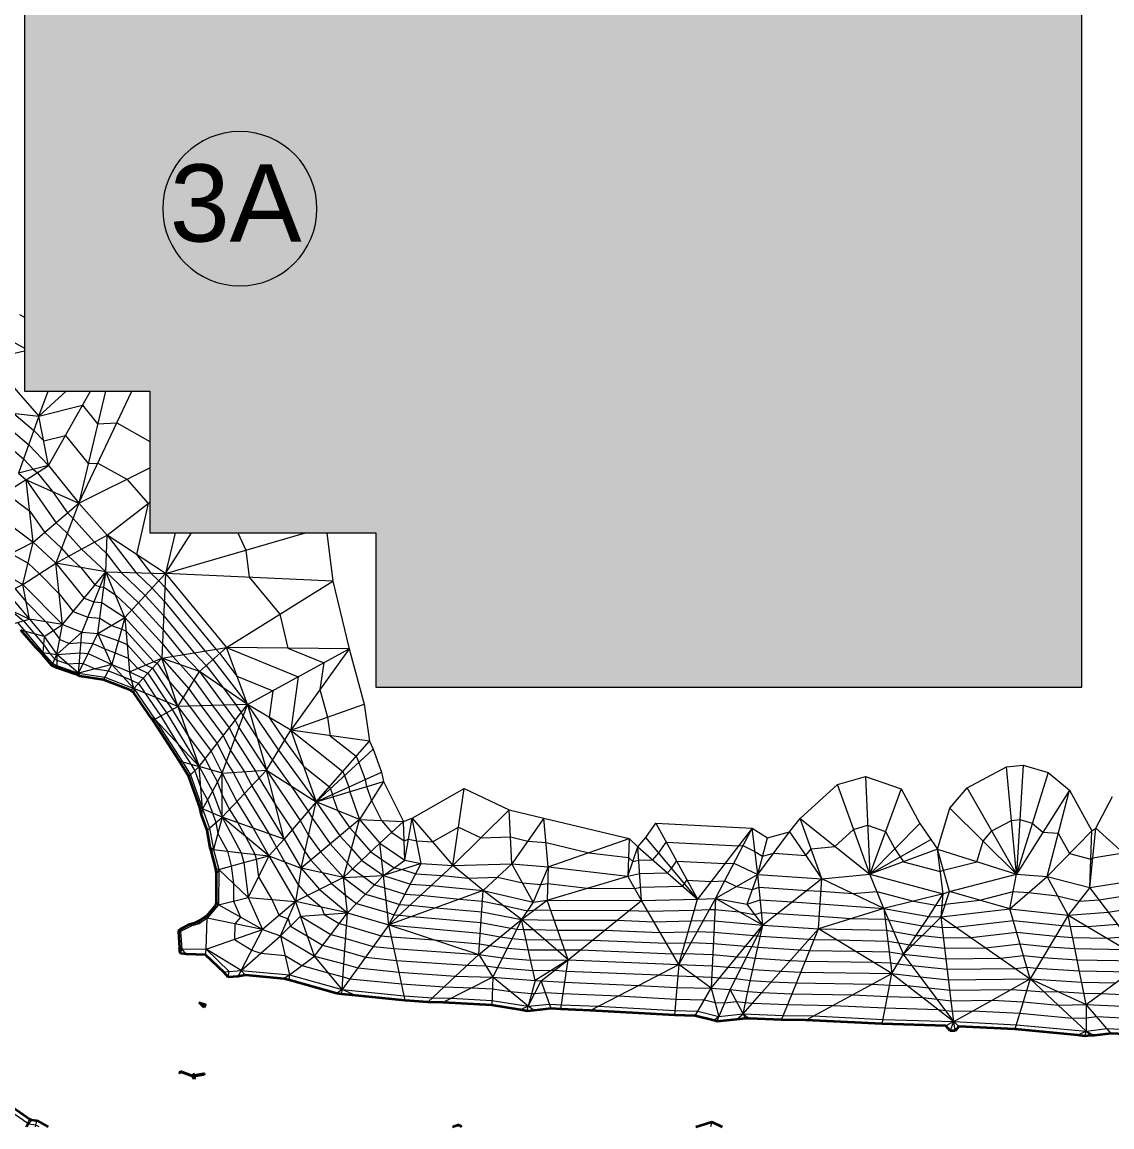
# Model space of a CAD drawing. Header units: millimetres. Extents: x -340184 to 563611, y -309449 to 515683.
# Drawn here: x 12269 to 181841, y -309449 to -137615 of the extents above; entities that cross this region are included whole.
import ezdxf

# ---------------------------------------------------------------- set-up
doc = ezdxf.new("R2010")
doc.units = ezdxf.units.MM
for name, color, linetype, lineweight in [('A-ANNO-NOTE', 131, 'Continuous', 9), ('A-DETL-GENF', 92, 'Continuous', 9), ('A-DETL-THIN', 151, 'Continuous', 9), ('C-TOPO', 7, 'Continuous', 9), ('C-TOPO-FOLD', 70, 'Continuous', 9), ('C-TOPO-MAJR', 7, 'Continuous', 35), ('C-TOPO-MINR', 7, 'Continuous', 9)]:
    doc.layers.add(name, color=color, linetype=linetype, lineweight=lineweight)
doc.styles.add('Arial', font='arial.ttf', dxfattribs={"height": 12000})

# ---------------------------------------------------------------- blocks, each defined once
blk = doc.blocks.new('tag ten be - tag ten be-1891504-BỐ TRÍ PHAO BÈ PA3')
at = {"layer": 'A-ANNO-NOTE'}
for start, end in [(360, 180), (180, 360)]:
    blk.add_arc((0, 0), 4, start, end, dxfattribs=at)

msp = doc.modelspace()

# ---------------------------------------------------------------- hatches: boundary and pattern name
at = {"layer": 'A-DETL-GENF'}
msp.add_hatch(color=8, dxfattribs=at).paths.add_polyline_path([(67299, -241041), (177171, -241041), (177171, -93041), (104939, -93041), (104939, -131025), (12644, -131025), (12644, -195043), (32159, -195043), (32159, -217041), (67299, -217041), (67299, -231959)])

# ---------------------------------------------------------------- linework, layer by layer
at = {"layer": 'A-DETL-THIN'}
for p, q in [((177171, -241041), (177171, -93041)), ((12644, -131025), (12644, -195043)), ((12644, -195043), (32159, -195043)), ((32159, -195043), (32159, -217041)), ((32159, -217041), (67299, -217041)), ((67299, -217041), (67299, -241041)), ((67299, -241041), (177171, -241041))]:
    msp.add_line(p, q, dxfattribs=at)
at = {"layer": 'C-TOPO'}
for p, q in [((7097, -190016), (12644, -188743)), ((14895, -198926), (16317, -195043)), ((19119, -195043), (14895, -198926)), ((16372, -206579), (22890, -195043)), ((25241, -195043), (21083, -212413)), ((21083, -212413), (29331, -195043)), ((-838, -197104), (14895, -198926)), ((14895, -198926), (11729, -207792)), ((16372, -206579), (14895, -198926)), ((16372, -206579), (11729, -207792)), ((12926, -208825), (16372, -206579)), ((21083, -212413), (32159, -206921)), ((12926, -208825), (6431, -212841)), ((14003, -218487), (12926, -208825)), ((12926, -208825), (21083, -212413)), ((14003, -218487), (21083, -212413)), ((21083, -212413), (17503, -221781)), ((25516, -217438), (32159, -212265)), ((17503, -221781), (25516, -217438)), ((25298, -223114), (25516, -217438)), ((34608, -223365), (25516, -217438)), ((34608, -223365), (38636, -217041)), ((34608, -223365), (56345, -217041)), ((6989, -222083), (14003, -218487)), ((12402, -225098), (14003, -218487)), ((12402, -225098), (17503, -221781)), ((18555, -231318), (17503, -221781)), ((25298, -223114), (17503, -221781)), ((18555, -231318), (25298, -223114)), ((25298, -223114), (21568, -232505)), ((24042, -232694), (25298, -223114)), ((28274, -230231), (25298, -223114)), ((25298, -223114), (34608, -223365)), ((28274, -230231), (34608, -223365)), ((34608, -223365), (33998, -236525)), ((60619, -224572), (34608, -223365)), ((12402, -225098), (9944, -226374)), ((13411, -230500), (12402, -225098)), ((44074, -234872), (60619, -224572)), ((24042, -232694), (28274, -230231)), ((28274, -230231), (26249, -237517)), ((28274, -230231), (28956, -238658)), ((18555, -231318), (13411, -230500)), ((15695, -233172), (18555, -231318)), ((17678, -235981), (18555, -231318)), ((17678, -235981), (21568, -232505)), ((21300, -235703), (21568, -232505)), ((22537, -235797), (24042, -232694)), ((26249, -237517), (24042, -232694)), ((33998, -236525), (44074, -234872)), ((39865, -238624), (44074, -234872)), ((47320, -243773), (44074, -234872)), ((63164, -235098), (44074, -234872)), ((47320, -243773), (63164, -235098)), ((63164, -235098), (54064, -247768)), ((28956, -238658), (33998, -236525)), ((31091, -239677), (33998, -236525)), ((36520, -244048), (33998, -236525)), ((39865, -238624), (33998, -236525)), ((36520, -244048), (39865, -238624)), ((47320, -243773), (39865, -238624)), ((36520, -244048), (33079, -242651)), ((47320, -243773), (36520, -244048)), ((39815, -253407), (47320, -243773)), ((43410, -254445), (47320, -243773)), ((54064, -247768), (47320, -243773)), ((47320, -243773), (50292, -253985)), ((54064, -247768), (65490, -243691)), ((34734, -245046), (36520, -244048)), ((36520, -244048), (39815, -253407)), ((50292, -253985), (54064, -247768)), ((66333, -249445), (54064, -247768)), ((54064, -247768), (58031, -258913)), ((58031, -258913), (66333, -249445)), ((58031, -258913), (66874, -250702)), ((43410, -254445), (39815, -253407)), ((43410, -254445), (50292, -253985)), ((50292, -253985), (43411, -261282)), ((53061, -264689), (50292, -253985)), ((50292, -253985), (58031, -258913)), ((58031, -258913), (68168, -254257)), ((166972, -270143), (165462, -253449)), ((168033, -253182), (166972, -270143)), ((43410, -254445), (41888, -257206)), ((43411, -261282), (43410, -254445)), ((58031, -258913), (68479, -255727)), ((68479, -255727), (64762, -261650)), ((143478, -254927), (144170, -270163)), ((171927, -254318), (166972, -270143)), ((79273, -268812), (81039, -256821)), ((144170, -270163), (139129, -256201)), ((149047, -256855), (144170, -270163)), ((166972, -270143), (159334, -256706)), ((175226, -257061), (166972, -270143)), ((171755, -270480), (175226, -257061)), ((58031, -258913), (53061, -264689)), ((55672, -269209), (58031, -258913)), ((64762, -261650), (58031, -258913)), ((88074, -260157), (79273, -268812)), ((88468, -268529), (88074, -260157)), ((166972, -270143), (156630, -259879)), ((50648, -267290), (43411, -261282)), ((53061, -264689), (43411, -261282)), ((64762, -261650), (55672, -269209)), ((62304, -270676), (64762, -261650)), ((64762, -261650), (71606, -261958)), ((71606, -261958), (67948, -265338)), ((71846, -267968), (71606, -261958)), ((71846, -267968), (72961, -261432)), ((74371, -268490), (72961, -261432)), ((72961, -261432), (79273, -268812)), ((93432, -261450), (88468, -268529)), ((94149, -269004), (93432, -261450)), ((110865, -262183), (117335, -274031)), ((136730, -270860), (133330, -261491)), ((133330, -261491), (144170, -270163)), ((151945, -262274), (144170, -270163)), ((94149, -269004), (106749, -264613)), ((106749, -264613), (106534, -270472)), ((117335, -274031), (109329, -264450)), ((125865, -262970), (117335, -274031)), ((120163, -273913), (125865, -262970)), ((126734, -270211), (125865, -262970)), ((126734, -270211), (131700, -263576)), ((126734, -270211), (128254, -264513)), ((131700, -263576), (136730, -270860)), ((178727, -263383), (171755, -270480)), ((178403, -272217), (179321, -262998)), ((178403, -272217), (178727, -263383)), ((179321, -262998), (187894, -270699)), ((53061, -264689), (50648, -267290)), ((67948, -265338), (62304, -270676)), ((68510, -270358), (67948, -265338)), ((106534, -270472), (108096, -265865)), ((108642, -274245), (108096, -265865)), ((108096, -265865), (117335, -274031)), ((144170, -270163), (153648, -264744)), ((154677, -266267), (144170, -270163)), ((155585, -273193), (154677, -266267)), ((156553, -272818), (154677, -266267)), ((154677, -266267), (166972, -270143)), ((46355, -266799), (50648, -267290)), ((46756, -268342), (50648, -267290)), ((50648, -267290), (47440, -273772)), ((50648, -267290), (55672, -269209)), ((68510, -270358), (71846, -267968)), ((55672, -269209), (54790, -274391)), ((62304, -270676), (55672, -269209)), ((74371, -268490), (68510, -270358)), ((69324, -278044), (74371, -268490)), ((79273, -268812), (69324, -278044)), ((84029, -272703), (79273, -268812)), ((88468, -268529), (84029, -272703)), ((91784, -274473), (88468, -268529)), ((94149, -269004), (91784, -274473)), ((94149, -269004), (93986, -274210)), ((62304, -270676), (54790, -274391)), ((62304, -270676), (68510, -270358)), ((62896, -276149), (62304, -270676)), ((68510, -270358), (62896, -276149)), ((69324, -278044), (68510, -270358)), ((93986, -274210), (106534, -270472)), ((108642, -274245), (106534, -270472)), ((126734, -270211), (120163, -273913)), ((125076, -274823), (126734, -270211)), ((127531, -278049), (126734, -270211)), ((136730, -270860), (127531, -278049)), ((136167, -278619), (136730, -270860)), ((146344, -275477), (136730, -270860)), ((146344, -275477), (144170, -270163)), ((165981, -275539), (166972, -270143)), ((165981, -275539), (171755, -270480)), ((175039, -276492), (171755, -270480)), ((84029, -272703), (69324, -278044)), ((83312, -282614), (84029, -272703)), ((89993, -277175), (84029, -272703)), ((155585, -273193), (146344, -275477)), ((153348, -276739), (155585, -273193)), ((155272, -276788), (156553, -272818)), ((155272, -276788), (155585, -273193)), ((165981, -275539), (156553, -272818)), ((178403, -272217), (175039, -276492)), ((187027, -283646), (178403, -272217)), ((47440, -273772), (54790, -274391)), ((54790, -274391), (49698, -278761)), ((52500, -279757), (54790, -274391)), ((62896, -276149), (54790, -274391)), ((89993, -277175), (93986, -274210)), ((91784, -274473), (89993, -277175)), ((97231, -283464), (93986, -274210)), ((97231, -283464), (108642, -274245)), ((114472, -284180), (108642, -274245)), ((120163, -273913), (114472, -284180)), ((114472, -284180), (117335, -274031)), ((120163, -273913), (119499, -287895)), ((127531, -278049), (120163, -273913)), ((127531, -278049), (125076, -274823)), ((55598, -276684), (62896, -276149)), ((57745, -282879), (62896, -276149)), ((62350, -284098), (62896, -276149)), ((146344, -275477), (136167, -278619)), ((149417, -282586), (146344, -275477)), ((146344, -275477), (147578, -285598)), ((169119, -286428), (165981, -275539)), ((175039, -276492), (169119, -286428)), ((177850, -290394), (175039, -276492)), ((175039, -276492), (187027, -283646)), ((55598, -276684), (52500, -279757)), ((57745, -282879), (55598, -276684)), ((69324, -278044), (64493, -284729)), ((70933, -285382), (69324, -278044)), ((69324, -278044), (83312, -282614)), ((83312, -282614), (89993, -277175)), ((89993, -277175), (85522, -286155)), ((97231, -283464), (89993, -277175)), ((92088, -286686), (89993, -277175)), ((119499, -287895), (127531, -278049)), ((122450, -288059), (127531, -278049)), ((125213, -288393), (127531, -278049)), ((149417, -282586), (153348, -276739)), ((149417, -282586), (155272, -276788)), ((156852, -289818), (155272, -276788)), ((155272, -276788), (169119, -286428)), ((127372, -288535), (136167, -278619)), ((132073, -288747), (136167, -278619)), ((147578, -285598), (136167, -278619)), ((79722, -285983), (83312, -282614)), ((83312, -282614), (85522, -286155)), ((97231, -283464), (92088, -286686)), ((93055, -286731), (97231, -283464)), ((96707, -286957), (97231, -283464)), ((147578, -285598), (149417, -282586)), ((154637, -289579), (149417, -282586)), ((108201, -287435), (114472, -284180)), ((114472, -284180), (114160, -287773)), ((119499, -287895), (114472, -284180)), ((177850, -290394), (187027, -283646)), ((141500, -288898), (147578, -285598)), ((146907, -289161), (147578, -285598)), ((147578, -285598), (152412, -289336)), ((163183, -289752), (169119, -286428)), ((169119, -286428), (168046, -289991)), ((173475, -290490), (169119, -286428)), ((169119, -286428), (177850, -290394))]:
    msp.add_line(p, q, dxfattribs=at)
at = {"layer": 'C-TOPO', "lineweight": 35}
for p, q in [((14352, -234829), (12088, -232185)), ((15328, -235806), (14352, -234829)), ((15414, -235898), (15328, -235806)), ((15697, -236280), (15414, -235898)), ((16915, -237662), (15697, -236280)), ((17667, -238040), (16915, -237662)), ((20357, -239003), (17667, -238040)), ((20878, -239151), (20357, -239003)), ((21228, -239364), (20878, -239151)), ((24951, -239924), (21228, -239364)), ((28974, -241481), (24951, -239924)), ((29648, -241918), (28974, -241481)), ((32296, -245751), (29648, -241918)), ((32599, -246205), (32296, -245751)), ((32715, -246332), (32599, -246205)), ((36709, -252490), (32715, -246332)), ((38224, -254954), (36709, -252490)), ((39912, -259698), (38224, -254954)), ((40191, -260901), (39912, -259698)), ((41062, -263295), (40191, -260901)), ((41549, -265974), (41062, -263295)), ((41679, -266462), (41549, -265974)), ((42400, -269239), (41679, -266462)), ((42541, -270124), (42400, -269239)), ((42529, -274553), (42541, -270124)), ((42422, -274946), (42529, -274553)), ((39982, -277281), (41008, -276608)), ((41008, -276608), (42422, -274946)), ((36954, -278640), (38364, -277915)), ((38364, -277915), (39261, -277660)), ((39261, -277660), (39982, -277281)), ((36657, -279120), (36683, -278887)), ((36838, -281597), (36657, -279120)), ((36683, -278887), (36954, -278640)), ((36758, -281803), (36838, -281597)), ((36939, -282494), (36758, -281803)), ((37799, -282590), (36939, -282494)), ((40831, -282663), (37799, -282590)), ((43715, -285413), (40831, -282663)), ((44355, -286144), (43715, -285413)), ((45832, -286038), (44355, -286144)), ((47014, -285856), (45832, -286038)), ((53040, -286400), (47014, -285856)), ((53852, -286652), (53040, -286400)), ((61230, -288693), (53852, -286652)), ((39824, -290122), (40613, -290335)), ((40603, -290879), (39824, -290122)), ((40613, -290335), (40612, -290351)), ((40612, -290351), (40840, -290424)), ((62017, -288822), (61230, -288693)), ((64170, -289002), (62017, -288822)), ((71899, -289786), (64170, -289002)), ((75414, -290026), (71899, -289786)), ((77734, -290095), (75414, -290026)), ((85355, -290526), (77734, -290095)), ((40840, -290424), (40603, -290879)), ((89841, -291227), (85355, -290526)), ((90865, -291462), (89841, -291227)), ((91924, -291327), (90865, -291462)), ((94617, -291059), (91924, -291327)), ((96078, -291149), (94617, -291059)), ((100676, -291340), (96078, -291149)), ((113786, -292084), (100676, -291340)), ((116989, -292157), (113786, -292084)), ((119953, -292911), (116989, -292157)), ((120435, -293081), (119953, -292911)), ((123427, -292726), (120435, -293081)), ((124812, -292569), (123427, -292726)), ((125421, -292572), (124812, -292569)), ((130435, -292798), (125421, -292572)), ((134206, -292858), (130435, -292798)), ((146101, -293438), (134206, -292858)), ((156011, -293753), (146101, -293438)), ((156683, -294499), (156011, -293753)), ((158005, -293836), (157472, -294494)), ((166758, -294267), (158005, -293836)), ((157472, -294494), (156683, -294499)), ((176530, -295165), (166758, -294267)), ((177661, -295353), (176530, -295165)), ((178496, -295224), (177661, -295353)), ((179132, -295225), (178496, -295224)), ((181743, -294909), (179132, -295225)), ((184876, -295064), (181743, -294909)), ((36711, -301120), (36892, -300771)), ((36999, -300950), (36711, -301120)), ((36892, -300771), (38752, -301439)), ((38859, -301618), (36999, -300950)), ((38752, -301439), (39154, -301182)), ((39056, -302040), (38859, -301618)), ((39154, -301581), (39056, -302040)), ((39120, -301379), (40555, -301157)), ((39154, -301182), (39120, -301379)), ((40538, -301366), (39154, -301581)), ((40660, -301141), (40538, -301366)), ((40555, -301157), (40660, -301141)), ((9665, -305609), (13488, -308229)), ((13488, -308229), (13662, -308355)), ((13662, -308355), (14565, -308476)), ((14565, -308476), (16302, -309449)), ((79260, -309449), (80215, -309063)), ((80215, -309063), (80622, -309449)), ((117126, -309449), (119591, -308645)), ((119591, -308645), (121200, -309449))]:
    msp.add_line(p, q, dxfattribs=at)
at = {"layer": 'C-TOPO-FOLD'}
for p, q in [((7486, -227650), (13411, -230500)), ((11175, -231116), (13411, -230500)), ((15695, -233172), (12088, -232185)), ((15695, -233172), (15519, -235654)), ((15519, -235654), (14352, -234829)), ((15328, -235806), (15519, -235654)), ((15519, -235654), (15414, -235898)), ((15519, -235654), (17678, -235981)), ((15697, -236280), (15519, -235654)), ((16915, -237662), (17678, -235981)), ((17678, -235981), (17667, -238040)), ((21031, -238901), (17678, -235981)), ((21031, -238901), (21300, -235703)), ((21031, -238901), (22537, -235797)), ((26249, -237517), (21031, -238901)), ((24951, -239924), (26249, -237517)), ((26249, -237517), (29637, -241253)), ((29637, -241253), (28956, -238658)), ((20357, -239003), (21031, -238901)), ((21031, -238901), (20878, -239151)), ((21031, -238901), (21228, -239364)), ((29637, -241253), (31091, -239677)), ((28974, -241481), (29637, -241253)), ((33079, -242651), (29637, -241253)), ((29637, -241253), (29648, -241918)), ((32947, -246044), (34734, -245046)), ((32947, -246044), (32296, -245751)), ((32947, -246044), (32599, -246205)), ((32715, -246332), (32947, -246044)), ((39815, -253407), (32947, -246044)), ((36709, -252490), (39815, -253407)), ((39815, -253407), (38224, -254954)), ((40365, -259967), (39815, -253407)), ((41888, -257206), (40365, -259967)), ((40365, -259967), (39912, -259698)), ((40365, -259967), (40191, -260901)), ((43411, -261282), (40365, -259967)), ((41062, -263295), (43411, -261282)), ((43411, -261282), (42062, -266308)), ((42062, -266308), (41549, -265974)), ((41679, -266462), (42062, -266308)), ((42062, -266308), (46355, -266799)), ((42400, -269239), (42863, -269394)), ((42863, -269394), (42541, -270124)), ((42863, -269394), (46756, -268342)), ((47440, -273772), (42863, -269394)), ((42847, -274930), (42422, -274946)), ((42529, -274553), (42847, -274930)), ((42847, -274930), (47440, -273772)), ((49698, -278761), (42847, -274930)), ((41079, -277008), (41008, -276608)), ((38364, -277915), (38675, -278167)), ((39796, -277849), (39261, -277660)), ((39796, -277849), (39982, -277281)), ((40895, -281819), (41079, -277008)), ((49698, -278761), (41079, -277008)), ((36657, -279120), (36912, -279074)), ((36912, -279074), (36683, -278887)), ((36912, -279074), (36954, -278640)), ((40895, -281819), (49698, -278761)), ((46348, -285124), (49698, -278761)), ((46348, -285124), (52500, -279757)), ((52500, -279757), (53880, -285804)), ((36758, -281803), (37105, -281728)), ((37105, -281728), (36838, -281597)), ((36939, -282494), (37105, -281728)), ((37799, -282590), (37105, -281728)), ((40831, -282663), (40895, -281819)), ((46348, -285124), (40895, -281819)), ((53880, -285804), (57745, -282879)), ((62077, -288072), (57745, -282879)), ((46348, -285124), (45832, -286038)), ((47014, -285856), (46348, -285124)), ((62077, -288072), (62350, -284098)), ((64493, -284729), (62077, -288072)), ((44501, -285256), (43715, -285413)), ((44355, -286144), (44501, -285256)), ((53880, -285804), (53040, -286400)), ((53852, -286652), (53880, -285804)), ((71899, -289786), (70933, -285382)), ((75414, -290026), (79722, -285983)), ((85522, -286155), (77734, -290095)), ((85522, -286155), (85355, -290526)), ((90990, -290673), (85522, -286155)), ((92088, -286686), (90990, -290673)), ((90990, -290673), (93055, -286731)), ((94617, -291059), (93055, -286731)), ((96078, -291149), (96707, -286957)), ((62077, -288072), (61230, -288693)), ((62017, -288822), (62077, -288072)), ((64170, -289002), (62077, -288072)), ((100676, -291340), (108201, -287435)), ((114160, -287773), (113786, -292084)), ((116989, -292157), (119499, -287895)), ((119499, -287895), (120701, -292284)), ((122450, -288059), (120701, -292284)), ((124440, -291841), (122450, -288059)), ((124440, -291841), (125213, -288393)), ((124440, -291841), (127372, -288535)), ((39824, -290122), (40600, -290396)), ((40600, -290396), (40613, -290335)), ((40612, -290351), (40600, -290396)), ((40603, -290879), (40600, -290396)), ((40600, -290396), (40840, -290424)), ((130435, -292798), (132073, -288747)), ((134206, -292858), (141500, -288898)), ((146101, -293438), (146907, -289161)), ((152412, -289336), (157247, -293075)), ((157247, -293075), (154637, -289579)), ((157247, -293075), (156852, -289818)), ((157247, -293075), (163183, -289752)), ((168046, -289991), (166758, -294267)), ((177850, -290394), (177831, -294552)), ((181743, -294909), (177850, -290394)), ((90990, -290673), (89841, -291227)), ((90865, -291462), (90990, -290673)), ((91924, -291327), (90990, -290673)), ((123427, -292726), (124440, -291841)), ((124812, -292569), (124440, -291841)), ((124440, -291841), (125421, -292572)), ((177831, -294552), (173475, -290490)), ((120701, -292284), (119953, -292911)), ((120435, -293081), (120701, -292284)), ((157247, -293075), (156011, -293753)), ((156683, -294499), (157247, -293075)), ((157472, -294494), (157247, -293075)), ((158005, -293836), (157247, -293075)), ((177831, -294552), (176530, -295165)), ((177661, -295353), (177831, -294552)), ((178496, -295224), (177831, -294552)), ((177831, -294552), (179132, -295225)), ((36711, -301120), (36908, -300807)), ((36908, -300807), (36892, -300771)), ((36999, -300950), (36908, -300807)), ((38975, -301549), (38752, -301439)), ((38975, -301549), (38859, -301618)), ((38975, -301549), (39154, -301182)), ((39120, -301379), (38975, -301549)), ((39056, -302040), (38975, -301549)), ((38975, -301549), (39154, -301581)), ((40660, -301141), (40513, -301311)), ((40513, -301311), (40555, -301157)), ((40538, -301366), (40513, -301311)), ((12856, -309449), (13488, -308229)), ((13662, -308355), (13028, -309449)), ((14345, -309449), (14565, -308476)), ((80215, -309063), (80112, -309449)), ((119591, -308645), (119386, -309449))]:
    msp.add_line(p, q, dxfattribs=at)
at = {"layer": 'C-TOPO-MAJR', "lineweight": 9}
for p, q in [((11861, -183076), (12644, -183522)), ((7097, -190016), (14895, -198926)), ((14895, -198926), (21670, -197202)), ((21670, -197202), (24026, -200119)), ((7029, -198015), (13312, -203359)), ((24026, -200119), (26992, -199968)), ((26992, -199968), (32159, -202823)), ((13312, -203359), (16372, -206579)), ((11729, -207792), (12926, -208825)), ((16372, -206579), (21083, -212413)), ((12926, -208825), (17543, -215450)), ((6431, -212841), (14003, -218487)), ((21083, -212413), (25516, -217438)), ((17543, -215450), (19293, -217097)), ((19293, -217097), (21510, -219610)), ((25516, -217438), (29953, -223239)), ((36072, -217041), (34608, -223365)), ((59686, -217041), (60619, -224572)), ((14003, -218487), (17503, -221781)), ((21510, -219610), (25298, -223114)), ((6989, -222083), (12402, -225098)), ((17503, -221781), (21927, -227216)), ((25298, -223114), (30385, -227942)), ((29953, -223239), (32497, -225654)), ((34608, -223365), (44074, -234872)), ((12402, -225098), (18555, -231318)), ((60619, -224572), (63164, -235098)), ((9944, -226374), (13411, -230500)), ((32497, -225654), (34405, -227751)), ((21927, -227216), (23433, -227809)), ((23433, -227809), (24670, -227904)), ((24670, -227904), (28274, -230231)), ((30385, -227942), (34202, -232138)), ((34405, -227751), (40716, -235423)), ((28274, -230231), (33998, -236525)), ((11547, -231013), (12689, -232349)), ((13411, -230500), (15695, -233172)), ((18555, -231318), (21568, -232505)), ((12689, -232349), (15519, -235654)), ((15695, -233172), (17678, -235981)), ((21568, -232505), (24042, -232694)), ((24042, -232694), (27261, -233874)), ((34202, -232138), (37357, -235974)), ((27261, -233874), (28615, -234445)), ((28615, -234445), (31477, -237592)), ((44074, -234872), (55242, -239435)), ((63164, -235098), (65490, -243691)), ((15519, -235654), (17042, -237382)), ((17678, -235981), (21300, -235703)), ((21300, -235703), (22537, -235797)), ((22537, -235797), (26249, -237517)), ((33998, -236525), (38192, -241336)), ((37357, -235974), (39865, -238624)), ((40716, -235423), (41970, -236748)), ((41970, -236748), (47320, -243773)), ((17042, -237382), (17668, -237697)), ((17668, -237697), (21031, -238901)), ((26249, -237517), (28956, -238658)), ((28956, -238658), (31091, -239677)), ((31477, -237592), (32545, -238101)), ((32545, -238101), (36520, -244048)), ((39865, -238624), (43720, -243864)), ((21031, -238901), (25167, -239523)), ((25167, -239523), (29637, -241253)), ((31091, -239677), (33079, -242651)), ((55242, -239435), (54064, -247768)), ((29637, -241253), (32947, -246044)), ((38192, -241336), (40120, -243956)), ((33079, -242651), (34734, -245046)), ((40120, -243956), (43567, -248590)), ((43720, -243864), (45443, -246181)), ((47320, -243773), (52178, -250876)), ((65490, -243691), (66333, -249445)), ((34734, -245046), (39815, -253407)), ((36520, -244048), (41691, -250999)), ((32947, -246044), (37226, -252643)), ((45443, -246181), (46016, -247330)), ((46016, -247330), (50292, -253985)), ((43567, -248590), (44713, -250887)), ((54064, -247768), (62182, -254179)), ((52178, -250876), (58031, -258913)), ((66333, -249445), (66874, -250702)), ((66874, -250702), (68168, -254257)), ((41691, -250999), (43410, -254445)), ((44713, -250887), (46851, -254215)), ((37226, -252643), (38489, -254696)), ((39815, -253407), (41888, -257206)), ((46851, -254215), (47998, -256417)), ((50292, -253985), (55546, -261801)), ((62182, -254179), (62452, -254807)), ((68168, -254257), (68479, -255727)), ((159334, -256706), (165462, -253449)), ((165462, -253449), (168033, -253182)), ((168033, -253182), (171927, -254318)), ((38489, -254696), (40365, -259967)), ((43410, -254445), (45704, -258850)), ((62452, -254807), (63099, -256585)), ((68479, -255727), (71606, -261958)), ((139129, -256201), (143478, -254927)), ((143478, -254927), (149047, -256855)), ((171927, -254318), (175226, -257061)), ((41888, -257206), (43411, -261282)), ((47998, -256417), (53061, -264689)), ((63099, -256585), (63255, -257320)), ((63255, -257320), (64762, -261650)), ((72961, -261432), (81039, -256821)), ((81039, -256821), (88074, -260157)), ((133330, -261491), (139129, -256201)), ((149047, -256855), (151945, -262274)), ((156630, -259879), (159334, -256706)), ((175226, -257061), (178727, -263383)), ((45704, -258850), (48236, -262985)), ((58031, -258913), (61732, -264170)), ((179321, -262998), (181939, -258050)), ((40365, -259967), (41453, -262960)), ((88074, -260157), (93432, -261450)), ((154677, -266267), (156630, -259879)), ((43411, -261282), (46355, -266799)), ((55546, -261801), (56851, -264061)), ((64762, -261650), (67948, -265338)), ((71606, -261958), (72961, -261432)), ((93432, -261450), (106749, -264613)), ((109329, -264450), (110865, -262183)), ((110865, -262183), (125865, -262970)), ((131700, -263576), (133330, -261491)), ((151945, -262274), (153648, -264744)), ((41453, -262960), (42062, -266308)), ((48236, -262985), (50648, -267290)), ((56851, -264061), (58702, -266689)), ((61732, -264170), (63533, -266163)), ((106749, -264613), (108096, -265865)), ((108096, -265865), (109329, -264450)), ((125865, -262970), (128254, -264513)), ((128254, -264513), (131700, -263576)), ((178727, -263383), (179321, -262998)), ((42062, -266308), (42863, -269394)), ((53061, -264689), (55672, -269209)), ((63533, -266163), (65126, -268007)), ((67948, -265338), (71846, -267968)), ((153648, -264744), (154677, -266267)), ((46355, -266799), (46756, -268342)), ((50648, -267290), (54790, -274391)), ((58702, -266689), (62304, -270676)), ((65126, -268007), (68510, -270358)), ((71846, -267968), (74371, -268490)), ((42863, -269394), (42847, -274930)), ((46756, -268342), (47440, -273772)), ((55672, -269209), (58547, -272534)), ((74371, -268490), (79273, -268812)), ((79273, -268812), (88468, -268529)), ((88468, -268529), (94149, -269004)), ((94149, -269004), (106534, -270472)), ((112716, -269948), (113332, -269240)), ((113332, -269240), (114100, -268107)), ((114100, -268107), (121600, -268500)), ((121600, -268500), (123014, -268441)), ((123014, -268441), (126734, -270211)), ((62304, -270676), (65703, -273253)), ((68510, -270358), (72689, -271674)), ((106534, -270472), (108369, -270055)), ((108369, -270055), (112716, -269948)), ((126734, -270211), (136730, -270860)), ((136730, -270860), (144170, -270163)), ((144170, -270163), (155585, -273193)), ((156553, -272818), (166972, -270143)), ((166972, -270143), (171755, -270480)), ((171755, -270480), (178403, -272217)), ((178403, -272217), (187894, -270699)), ((58547, -272534), (62896, -276149)), ((72689, -271674), (75957, -271889)), ((75957, -271889), (84029, -272703)), ((84029, -272703), (91784, -274473)), ((155585, -273193), (156553, -272818)), ((42847, -274930), (41079, -277008)), ((47440, -273772), (49698, -278761)), ((54790, -274391), (55598, -276684)), ((65703, -273253), (68917, -274201)), ((68917, -274201), (71006, -274859)), ((71006, -274859), (72640, -274966)), ((91784, -274473), (93986, -274210)), ((93986, -274210), (108642, -274245)), ((108642, -274245), (117335, -274031)), ((117335, -274031), (120163, -273913)), ((120163, -273913), (125076, -274823)), ((125076, -274823), (127132, -274130)), ((127132, -274130), (132131, -274455)), ((132131, -274455), (136449, -274740)), ((136449, -274740), (146344, -275477)), ((62896, -276149), (69324, -278044)), ((72640, -274966), (76676, -275373)), ((76676, -275373), (83790, -276006)), ((83790, -276006), (89993, -277175)), ((146344, -275477), (153348, -276739)), ((155272, -276788), (165981, -275539)), ((165981, -275539), (175039, -276492)), ((175039, -276492), (181278, -276027)), ((181278, -276027), (187605, -275015)), ((38675, -278167), (36912, -279074)), ((39796, -277849), (38675, -278167)), ((41079, -277008), (39796, -277849)), ((55598, -276684), (60320, -279514)), ((69324, -278044), (83551, -279310)), ((89993, -277175), (95068, -277295)), ((95068, -277295), (104839, -277318)), ((104839, -277318), (110586, -277556)), ((110586, -277556), (116381, -277414)), ((116381, -277414), (118266, -277336)), ((118266, -277336), (119997, -277409)), ((119997, -277409), (127531, -278049)), ((127531, -278049), (136167, -278619)), ((153348, -276739), (155272, -276788)), ((36912, -279074), (37105, -281728)), ((49698, -278761), (52500, -279757)), ((52500, -279757), (57745, -282879)), ((60320, -279514), (62623, -280123)), ((83551, -279310), (86652, -279895)), ((86652, -279895), (88503, -280169)), ((136167, -278619), (146755, -278850)), ((146755, -278850), (147881, -279032)), ((147881, -279032), (151383, -279663)), ((151383, -279663), (152344, -279687)), ((152344, -279687), (155667, -280046)), ((155667, -280046), (159887, -280001)), ((159887, -280001), (167027, -279169)), ((167027, -279169), (173065, -279804)), ((173065, -279804), (175741, -279968)), ((175741, -279968), (181033, -280069)), ((181033, -280069), (184152, -279837)), ((37105, -281728), (40895, -281819)), ((62623, -280123), (66908, -281386)), ((66908, -281386), (70128, -281713)), ((70128, -281713), (83312, -282614)), ((88503, -280169), (90691, -280346)), ((90691, -280346), (93612, -280320)), ((93612, -280320), (96149, -280379)), ((96149, -280379), (101035, -280391)), ((101035, -280391), (112529, -280868)), ((112529, -280868), (115427, -280797)), ((115427, -280797), (116369, -280758)), ((116369, -280758), (119831, -280904)), ((119831, -280904), (124854, -281331)), ((124854, -281331), (125837, -281386)), ((125837, -281386), (126758, -281497)), ((126758, -281497), (133236, -281924)), ((40895, -281819), (44501, -285256)), ((57745, -282879), (62350, -284098)), ((83312, -282614), (87013, -283162)), ((87013, -283162), (91389, -283516)), ((91389, -283516), (97231, -283464)), ((97231, -283464), (114472, -284180)), ((133236, -281924), (134802, -281995)), ((134802, -281995), (141873, -282108)), ((141873, -282108), (147167, -282224)), ((147167, -282224), (149417, -282586)), ((149417, -282586), (156062, -283303)), ((156062, -283303), (164503, -283215)), ((164503, -283215), (168073, -282798)), ((168073, -282798), (171092, -283116)), ((171092, -283116), (176444, -283443)), ((176444, -283443), (187027, -283646)), ((44501, -285256), (46348, -285124)), ((46348, -285124), (53880, -285804)), ((62350, -284098), (64493, -284729)), ((64493, -284729), (70933, -285382)), ((114472, -284180), (119665, -284399)), ((119665, -284399), (122176, -284613)), ((122176, -284613), (124144, -284722)), ((124144, -284722), (125986, -284945)), ((125986, -284945), (130304, -285230)), ((130304, -285230), (133438, -285371)), ((53880, -285804), (62077, -288072)), ((70933, -285382), (79722, -285983)), ((79722, -285983), (85522, -286155)), ((85522, -286155), (92088, -286686)), ((92088, -286686), (93055, -286731)), ((93055, -286731), (96707, -286957)), ((96707, -286957), (108201, -287435)), ((133438, -285371), (147578, -285598)), ((147578, -285598), (152027, -286083)), ((152027, -286083), (156457, -286560)), ((156457, -286560), (169119, -286428)), ((169119, -286428), (177147, -286919)), ((177147, -286919), (182438, -287020)), ((62077, -288072), (71738, -289052)), ((108201, -287435), (114160, -287773)), ((114160, -287773), (119499, -287895)), ((119499, -287895), (122450, -288059)), ((122450, -288059), (125213, -288393)), ((125213, -288393), (127372, -288535)), ((127372, -288535), (132073, -288747)), ((71738, -289052), (76132, -289352)), ((76132, -289352), (79032, -289438)), ((79032, -289438), (85382, -289798)), ((85382, -289798), (90990, -290673)), ((90990, -290673), (94357, -290337)), ((94357, -290337), (96183, -290450)), ((132073, -288747), (141500, -288898)), ((141500, -288898), (146907, -289161)), ((146907, -289161), (152412, -289336)), ((152412, -289336), (154637, -289579)), ((154637, -289579), (156852, -289818)), ((156852, -289818), (163183, -289752)), ((163183, -289752), (168046, -289991)), ((168046, -289991), (173475, -290490)), ((173475, -290490), (177850, -290394)), ((177850, -290394), (185683, -290783)), ((96183, -290450), (101930, -290689)), ((101930, -290689), (113848, -291365)), ((113848, -291365), (117407, -291447)), ((117407, -291447), (120701, -292284)), ((120701, -292284), (124440, -291841)), ((124440, -291841), (130708, -292123)), ((130708, -292123), (135421, -292198)), ((135421, -292198), (146236, -292725)), ((146236, -292725), (157247, -293075)), ((157247, -293075), (166973, -293555)), ((166973, -293555), (177831, -294552)), ((177831, -294552), (181094, -294156)), ((181094, -294156), (185010, -294351)), ((36908, -300807), (38975, -301549)), ((40513, -301311), (38975, -301549)), ((13137, -308906), (8358, -305632)), ((13282, -309012), (13137, -308906)), ((14410, -309163), (13282, -309012)), ((14921, -309449), (14410, -309163))]:
    msp.add_line(p, q, dxfattribs=at)
at = {"layer": 'C-TOPO-MINR'}
for p, q in [((9479, -186546), (12644, -188351)), ((3096, -197560), (12521, -205575)), ((10962, -198471), (14104, -201143)), ((14104, -201143), (15634, -202753)), ((15634, -202753), (19021, -201891)), ((19021, -201891), (22554, -206266)), ((12521, -205575), (14051, -207186)), ((22554, -206266), (24038, -206191)), ((24038, -206191), (28575, -208698)), ((14051, -207186), (14649, -207702)), ((14649, -207702), (17005, -210619)), ((28575, -208698), (31900, -212467)), ((9679, -210833), (13465, -213656)), ((17005, -210619), (19313, -213932)), ((31900, -212467), (30062, -220401)), ((13465, -213656), (15773, -216968)), ((19313, -213932), (20188, -214755)), ((20188, -214755), (23513, -218524)), ((15773, -216968), (18398, -219439)), ((45852, -217041), (47089, -219734)), ((18398, -219439), (19506, -220695)), ((23513, -218524), (25407, -220276)), ((47089, -219734), (47614, -223968)), ((10496, -220285), (13202, -221793)), ((19506, -220695), (21401, -222447)), ((25407, -220276), (27626, -223176)), ((30062, -220401), (32281, -223302)), ((13202, -221793), (14953, -223440)), ((21401, -222447), (23613, -225165)), ((27626, -223176), (31441, -226798)), ((32281, -223302), (33553, -224509)), ((14953, -223440), (18029, -226549)), ((33553, -224509), (34507, -225558)), ((47614, -223968), (52347, -229722)), ((11173, -225736), (12907, -227799)), ((18029, -226549), (20241, -229267)), ((23613, -225165), (24366, -225461)), ((24366, -225461), (24984, -225509)), ((24984, -225509), (26786, -226672)), ((26786, -226672), (29330, -229087)), ((31441, -226798), (34303, -229945)), ((34507, -225558), (42395, -235148)), ((12907, -227799), (15983, -230909)), ((10449, -229075), (12479, -230757)), ((20241, -229267), (22501, -230157)), ((22501, -230157), (24356, -230299)), ((29330, -229087), (34100, -234331)), ((34303, -229945), (39036, -235699)), ((52347, -229722), (53619, -234985)), ((12479, -230757), (14192, -232761)), ((15983, -230909), (17125, -232245)), ((24356, -230299), (26158, -231462)), ((26158, -231462), (27768, -232053)), ((14192, -232761), (15607, -234413)), ((17125, -232245), (18117, -233649)), ((18117, -233649), (19623, -234243)), ((27768, -232053), (28444, -232338)), ((28444, -232338), (32738, -237058)), ((15607, -234413), (16599, -235817)), ((19623, -234243), (21434, -234104)), ((21434, -234104), (23289, -234245)), ((23289, -234245), (25145, -235105)), ((25145, -235105), (26755, -235696)), ((34100, -234331), (35678, -236249)), ((42395, -235148), (43022, -235810)), ((53619, -234985), (59203, -237266)), ((16599, -235817), (17360, -236681)), ((17360, -236681), (17673, -236839)), ((17673, -236839), (19355, -237441)), ((26755, -235696), (28785, -236552)), ((28785, -236552), (30217, -238125)), ((32738, -237058), (33271, -237313)), ((35678, -236249), (36932, -237574)), ((39036, -235699), (40917, -237686)), ((43022, -235810), (45697, -239322)), ((19355, -237441), (21165, -237302)), ((21165, -237302), (21784, -237349)), ((21784, -237349), (23640, -238209)), ((23640, -238209), (25708, -238520)), ((25708, -238520), (27943, -239385)), ((30217, -238125), (31818, -238889)), ((33271, -237313), (35259, -240287)), ((36932, -237574), (39029, -239980)), ((40917, -237686), (43592, -241198)), ((59203, -237266), (58614, -241433)), ((27943, -239385), (29297, -239956)), ((29297, -239956), (30364, -240465)), ((30364, -240465), (31358, -241952)), ((31818, -238889), (34799, -243350)), ((35259, -240287), (37356, -242692)), ((39029, -239980), (41920, -243910)), ((45697, -239322), (51281, -241604)), ((31358, -241952), (33840, -245545)), ((43592, -241198), (45520, -243818)), ((51281, -241604), (50692, -245770)), ((58614, -241433), (59777, -245729)), ((34799, -243350), (35627, -244547)), ((37356, -242692), (38320, -244002)), ((38320, -244002), (42629, -249794)), ((41920, -243910), (44505, -247386)), ((45520, -243818), (46382, -244977)), ((33840, -245545), (36381, -249726)), ((35627, -244547), (38167, -248728)), ((46382, -244977), (46668, -245551)), ((46668, -245551), (48806, -248879)), ((44505, -247386), (45365, -249109)), ((50692, -245770), (53121, -249322)), ((59777, -245729), (60199, -248606)), ((38167, -248728), (40753, -252203)), ((45365, -249109), (48572, -254100)), ((48806, -248879), (51235, -252431)), ((60199, -248606), (64258, -251812)), ((36381, -249726), (38521, -253025)), ((42629, -249794), (44062, -252666)), ((53121, -249322), (56047, -253340)), ((40753, -252203), (41613, -253926)), ((51235, -252431), (54161, -256449)), ((64258, -251812), (64663, -252755)), ((38521, -253025), (39152, -254052)), ((39152, -254052), (40090, -256687)), ((41613, -253926), (42649, -255825)), ((44062, -252666), (45131, -254330)), ((48572, -254100), (49145, -255201)), ((56047, -253340), (60106, -256546)), ((64663, -252755), (65633, -255421)), ((42649, -255825), (43410, -257863)), ((45131, -254330), (46851, -257633)), ((49145, -255201), (51676, -259337)), ((65633, -255421), (65867, -256524)), ((40090, -256687), (41126, -258587)), ((46851, -257633), (50648, -263837)), ((54161, -256449), (56788, -260357)), ((60106, -256546), (60241, -256860)), ((60241, -256860), (60565, -257749)), ((60565, -257749), (60643, -258116)), ((65867, -256524), (66621, -258689)), ((41126, -258587), (41888, -260625)), ((43410, -257863), (44557, -260066)), ((51676, -259337), (54303, -263245)), ((60643, -258116), (61396, -260281)), ((66621, -258689), (68184, -261804)), ((41888, -260625), (42432, -262121)), ((44557, -260066), (45823, -262134)), ((56788, -260357), (57441, -261487)), ((61396, -260281), (63247, -262910)), ((42432, -262121), (42736, -263795)), ((45823, -262134), (47029, -264286)), ((57441, -261487), (60217, -265429)), ((68184, -261804), (69777, -263648)), ((76117, -265122), (80156, -262817)), ((80156, -262817), (83674, -264484)), ((141649, -263182), (143824, -262545)), ((143824, -262545), (146609, -263509)), ((163153, -263424), (166217, -261796)), ((166217, -261796), (167502, -261662)), ((167502, -261662), (169449, -262230)), ((169449, -262230), (171099, -263602)), ((42736, -263795), (44209, -266554)), ((47029, -264286), (48502, -267044)), ((50648, -263837), (51855, -265989)), ((54303, -263245), (56262, -266635)), ((63247, -262910), (64148, -263906)), ((64148, -263906), (66537, -266673)), ((69777, -263648), (71726, -264963)), ((83674, -264484), (88271, -264343)), ((88271, -264343), (90950, -264989)), ((138750, -265827), (141649, -263182)), ((146609, -263509), (148058, -266219)), ((161801, -265011), (163153, -263424)), ((171099, -263602), (173490, -263770)), ((173490, -263770), (175241, -266932)), ((51855, -265989), (53160, -268249)), ((60217, -265429), (62919, -268419)), ((71726, -264963), (72403, -264700)), ((72403, -264700), (73666, -264961)), ((73666, -264961), (76117, -265122)), ((90950, -264989), (93791, -265227)), ((93791, -265227), (100449, -266808)), ((111331, -266845), (112482, -265145)), ((112482, -265145), (123732, -265735)), ((123732, -265735), (124439, -265706)), ((124439, -265706), (126299, -266590)), ((134215, -267218), (135030, -266176)), ((135030, -266176), (138750, -265827)), ((148058, -266219), (148909, -267454)), ((160824, -268205), (161801, -265011)), ((44209, -266554), (44809, -268868)), ((48502, -267044), (48702, -267816)), ((48702, -267816), (49044, -270531)), ((56262, -266635), (57187, -267949)), ((57187, -267949), (58988, -269942)), ((66537, -266673), (68229, -267848)), ((68229, -267848), (70178, -269163)), ((100449, -266808), (106642, -267543)), ((106642, -267543), (107315, -268169)), ((107315, -268169), (108233, -267960)), ((108233, -267960), (110406, -267907)), ((110406, -267907), (111331, -266845)), ((126299, -266590), (127494, -267362)), ((127494, -267362), (129217, -266894)), ((129217, -266894), (134215, -267218)), ((148909, -267454), (149424, -268215)), ((175241, -266932), (178565, -267800)), ((178565, -267800), (178862, -267607)), ((178862, -267607), (183608, -266848)), ((44809, -268868), (45152, -271583)), ((53160, -268249), (55231, -271800)), ((62919, -268419), (63715, -269342)), ((63715, -269342), (65407, -270517)), ((70178, -269163), (71441, -269424)), ((71441, -269424), (73530, -270082)), ((149424, -268215), (155131, -269730)), ((155131, -269730), (155615, -269543)), ((155615, -269543), (160824, -268205)), ((49044, -270531), (51115, -274082)), ((58988, -269942), (60426, -271605)), ((65407, -270517), (67106, -271805)), ((73530, -270082), (77615, -270350)), ((77615, -270350), (81651, -270757)), ((81651, -270757), (86248, -270616)), ((86248, -270616), (90126, -271501)), ((115334, -271635), (115718, -271069)), ((115718, -271069), (119467, -271265)), ((119467, -271265), (121588, -271177)), ((121588, -271177), (123448, -272062)), ((45152, -271583), (45144, -274351)), ((55231, -271800), (56669, -273462)), ((60426, -271605), (62600, -273412)), ((67106, -271805), (68713, -272279)), ((68713, -272279), (71847, -273267)), ((90126, -271501), (92966, -271738)), ((92966, -271738), (94068, -271607)), ((94068, -271607), (100260, -272341)), ((100260, -272341), (107588, -272358)), ((107588, -272358), (108506, -272150)), ((108506, -272150), (115025, -271989)), ((115025, -271989), (115334, -271635)), ((123448, -272062), (125905, -272517)), ((125905, -272517), (126933, -272171)), ((126933, -272171), (134430, -272658)), ((134430, -272658), (136590, -272800)), ((136590, -272800), (141537, -273169)), ((141537, -273169), (145257, -272820)), ((145257, -272820), (150964, -274335)), ((161267, -274179), (166476, -272841)), ((166476, -272841), (168868, -273009)), ((168868, -273009), (173397, -273486)), ((179840, -274122), (187749, -272857)), ((45144, -274351), (46273, -276845)), ((51115, -274082), (52244, -276576)), ((56669, -273462), (58843, -275270)), ((62600, -273412), (64299, -274701)), ((64299, -274701), (69120, -276122)), ((71847, -273267), (74298, -273428)), ((74298, -273428), (80353, -274038)), ((80353, -274038), (83909, -274354)), ((83909, -274354), (87011, -274939)), ((150964, -274335), (154466, -274966)), ((155428, -274990), (155912, -274803)), ((155912, -274803), (161267, -274179)), ((173397, -273486), (176721, -274355)), ((176721, -274355), (179840, -274122)), ((52244, -276576), (53645, -277074)), ((58843, -275270), (59247, -276417)), ((59247, -276417), (61608, -277831)), ((69120, -276122), (70165, -276451)), ((70165, -276451), (70982, -276505)), ((70982, -276505), (73000, -276708)), ((87011, -274939), (90888, -275824)), ((90888, -275824), (91989, -275693)), ((91989, -275693), (94527, -275753)), ((94527, -275753), (106741, -275781)), ((106741, -275781), (109614, -275900)), ((109614, -275900), (116858, -275722)), ((116858, -275722), (119214, -275624)), ((119214, -275624), (120080, -275661)), ((120080, -275661), (123847, -275981)), ((123847, -275981), (126303, -276436)), ((126303, -276436), (127332, -276090)), ((127332, -276090), (129831, -276252)), ((129831, -276252), (136308, -276679)), ((154466, -274966), (155428, -274990)), ((45389, -277884), (45297, -280290)), ((46273, -276845), (45389, -277884)), ((53645, -277074), (54049, -278221)), ((54049, -278221), (56671, -279781)), ((61608, -277831), (62759, -278136)), ((62759, -278136), (68116, -279715)), ((73000, -276708), (83670, -277658)), ((83670, -277658), (88323, -278535)), ((136308, -276679), (141256, -277048)), ((141256, -277048), (146550, -277164)), ((146550, -277164), (147112, -277254)), ((147112, -277254), (152366, -278201)), ((152366, -278201), (153808, -278238)), ((153808, -278238), (155469, -278417)), ((157579, -278395), (166504, -277354)), ((166504, -277354), (174052, -278148)), ((174052, -278148), (175390, -278230)), ((175390, -278230), (178036, -278281)), ((178036, -278281), (182715, -277932)), ((56671, -279781), (59032, -281196)), ((68116, -279715), (69726, -279878)), ((69726, -279878), (76318, -280329)), ((88323, -278535), (89248, -278672)), ((89248, -278672), (90342, -278761)), ((90342, -278761), (91802, -278748)), ((91802, -278748), (95609, -278837)), ((95609, -278837), (102937, -278854)), ((102937, -278854), (111557, -279212)), ((111557, -279212), (115904, -279105)), ((115904, -279105), (117318, -279047)), ((117318, -279047), (119914, -279156)), ((119914, -279156), (126192, -279690)), ((126192, -279690), (126684, -279717)), ((126684, -279717), (127145, -279773)), ((127145, -279773), (134701, -280272)), ((155469, -278417), (157579, -278395)), ((45297, -280290), (48023, -281942)), ((59032, -281196), (62486, -282111)), ((76318, -280329), (83431, -280962)), ((83431, -280962), (84982, -281254)), ((84982, -281254), (87758, -281665)), ((87758, -281665), (91040, -281931)), ((134701, -280272), (135485, -280307)), ((135485, -280307), (139020, -280364)), ((139020, -280364), (146961, -280537)), ((146961, -280537), (148649, -280809)), ((148649, -280809), (150400, -281125)), ((150400, -281125), (150881, -281137)), ((150881, -281137), (155864, -281674)), ((155864, -281674), (162195, -281608)), ((162195, -281608), (167550, -280984)), ((167550, -280984), (172079, -281460)), ((172079, -281460), (176093, -281706)), ((176093, -281706), (184030, -281858)), ((48023, -281942), (49424, -282441)), ((49424, -282441), (53190, -282780)), ((53190, -282780), (55812, -284341)), ((62486, -282111), (65700, -283058)), ((65700, -283058), (70531, -283548)), ((91040, -281931), (95422, -281892)), ((95422, -281892), (96690, -281922)), ((96690, -281922), (99133, -281927)), ((99133, -281927), (113501, -282524)), ((113501, -282524), (114950, -282489)), ((114950, -282489), (115421, -282469)), ((115421, -282469), (119748, -282652)), ((119748, -282652), (123515, -282972)), ((123515, -282972), (124991, -283054)), ((124991, -283054), (126372, -283221)), ((126372, -283221), (131770, -283577)), ((55812, -284341), (59911, -285476)), ((70531, -283548), (81517, -284298)), ((81517, -284298), (84417, -284384)), ((84417, -284384), (86267, -284659)), ((86267, -284659), (91738, -285101)), ((91738, -285101), (94659, -285075)), ((94659, -285075), (95143, -285097)), ((95143, -285097), (96969, -285211)), ((96969, -285211), (111337, -285807)), ((131770, -283577), (134120, -283683)), ((134120, -283683), (144725, -283853)), ((144725, -283853), (147372, -283911)), ((147372, -283911), (148498, -284092)), ((148498, -284092), (150722, -284335)), ((150722, -284335), (156259, -284932)), ((156259, -284932), (166811, -284821)), ((166811, -284821), (168596, -284613)), ((168596, -284613), (170105, -284772)), ((170105, -284772), (176796, -285181)), ((176796, -285181), (184732, -285333)), ((59911, -285476), (62214, -286085)), ((62214, -286085), (63285, -286401)), ((63285, -286401), (71335, -287217)), ((111337, -285807), (114316, -285976)), ((114316, -285976), (116986, -286037)), ((116986, -286037), (119582, -286147)), ((119582, -286147), (120837, -286254)), ((120837, -286254), (123297, -286390)), ((123297, -286390), (125599, -286669)), ((125599, -286669), (128838, -286882)), ((128838, -286882), (132755, -287059)), ((71335, -287217), (77927, -287667)), ((77927, -287667), (82277, -287797)), ((82277, -287797), (85452, -287977)), ((85452, -287977), (88256, -288414)), ((88256, -288414), (91539, -288680)), ((91539, -288680), (92023, -288702)), ((92023, -288702), (93706, -288534)), ((93706, -288534), (96445, -288704)), ((132755, -287059), (144539, -287248)), ((144539, -287248), (147242, -287380)), ((147242, -287380), (149995, -287467)), ((149995, -287467), (153332, -287831)), ((153332, -287831), (156654, -288189)), ((156654, -288189), (166151, -288090)), ((166151, -288090), (168582, -288210)), ((168582, -288210), (171297, -288459)), ((171297, -288459), (173484, -288411)), ((173484, -288411), (177498, -288657)), ((177498, -288657), (180144, -288707)), ((96445, -288704), (105066, -289062)), ((105066, -289062), (114004, -289569)), ((114004, -289569), (118453, -289671)), ((118453, -289671), (120100, -290090)), ((120100, -290090), (121576, -290171)), ((121576, -290171), (123445, -289950)), ((123445, -289950), (124827, -290117)), ((124827, -290117), (125906, -290188)), ((125906, -290188), (131390, -290435)), ((180144, -288707), (186019, -288999)), ((131390, -290435), (138460, -290548)), ((138460, -290548), (146571, -290943)), ((146571, -290943), (154829, -291206)), ((154829, -291206), (155942, -291327)), ((155942, -291327), (157049, -291447)), ((157049, -291447), (160215, -291413)), ((160215, -291413), (167509, -291773)), ((167509, -291773), (175653, -292521)), ((175653, -292521), (177840, -292473)), ((177840, -292473), (179472, -292275)), ((179472, -292275), (185346, -292567))]:
    msp.add_line(p, q, dxfattribs=at)

# ---------------------------------------------------------------- block references
at = {"layer": 'A-ANNO-NOTE', "xscale": 3000, "yscale": 3000, "zscale": 3000}
msp.add_blockref('tag ten be - tag ten be-1891504-BỐ TRÍ PHAO BÈ PA3', (46149, -166642), dxfattribs=at)

# ---------------------------------------------------------------- texts
at = {"layer": 'A-ANNO-NOTE', "insert": (35248, -159743), "char_height": 12000, "width": 25012.65, "attachment_point": 1, "style": 'Arial'}
msp.add_mtext('3A', dxfattribs=at)

doc.saveas('drawing.dxf')
